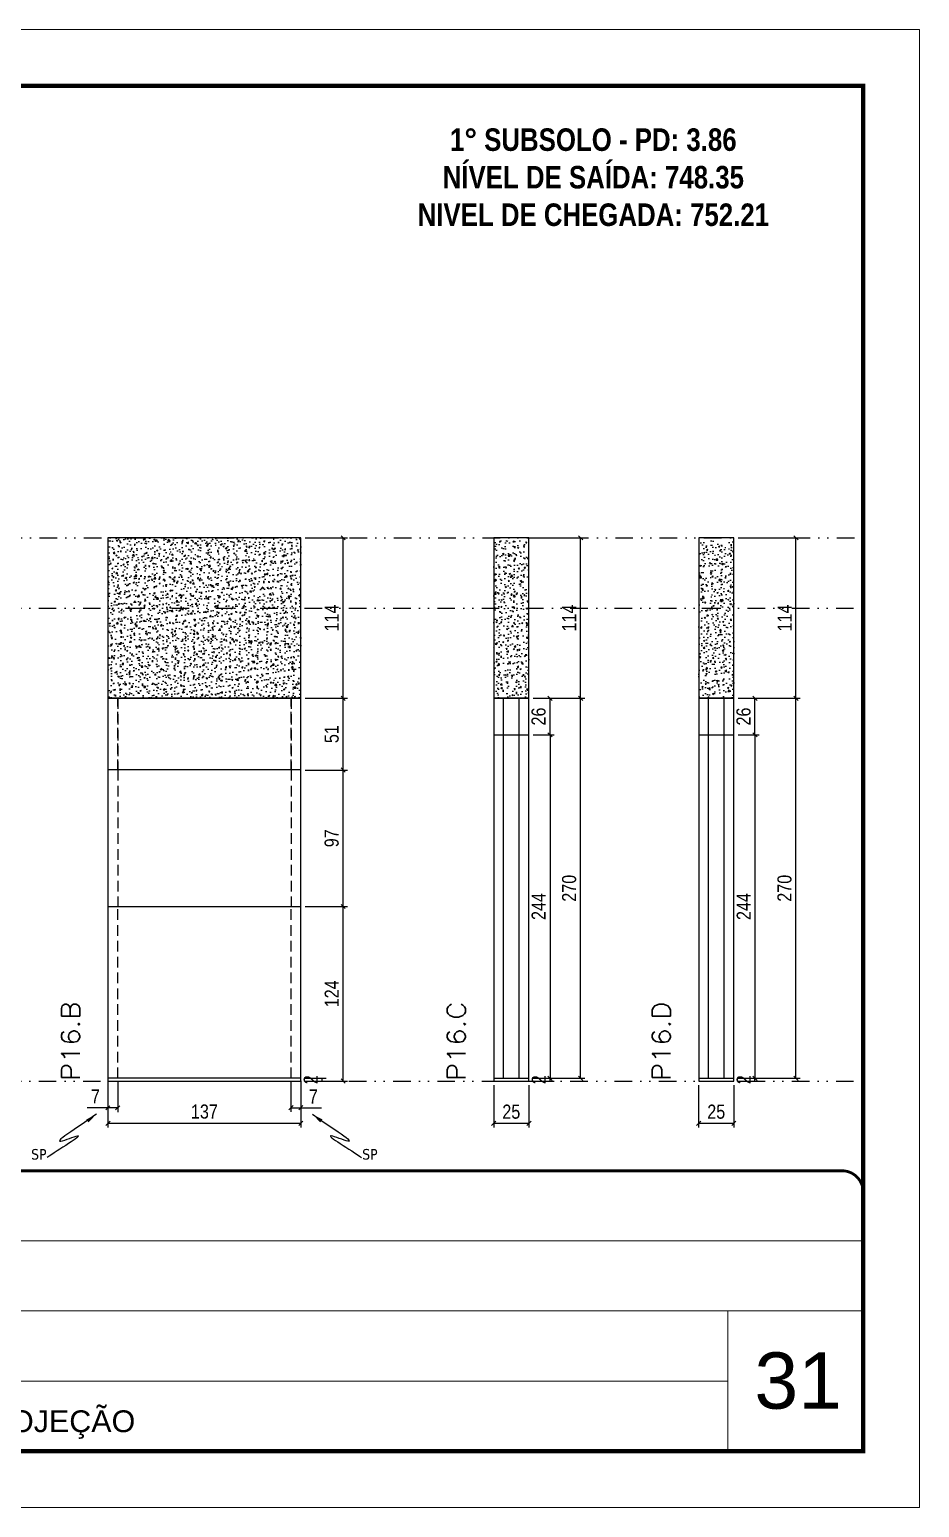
# Model space of a CAD drawing. Header units: millimetres. Extents: x 1945 to 8225, y 304 to 15137.
# Drawn here: x 5995 to 6627, y 6047 to 7097 of the extents above; entities that cross this region are included whole.
import ezdxf

# ---------------------------------------------------------------- set-up
doc = ezdxf.new("R2010")
doc.units = ezdxf.units.MM
for name, pattern in [('CONTINUO', [0]), ('DASHED', [0.75, 0.5, -0.25]), ('DIVIDE2', [0.625, 0.25, -0.125, 0, -0.125, 0, -0.125]), ('HIDDEN', [0.375, 0.25, -0.125])]:
    doc.linetypes.add(name, pattern=pattern)
for name, color, linetype, lineweight in [('CARIMBO', 255, 'Continuous', 9), ('Folhas', 255, 'Continuous', 9), ('SARRAFO DE PRESSAO', 251, 'DASHED', 9), ('Texto Seção', 7, 'Continuous', 15)]:
    doc.layers.add(name, color=color, linetype=linetype, lineweight=lineweight)
for name, color, linetype in [('COTA', 241, 'Continuous'), ('NOMENCLATURA', 7, 'Continuous'), ('Nível', 160, 'Continuous'), ('Painéis', 200, 'Continuous'), ('SARR_2.2x7', 40, 'Continuous'), ('texto', 7, 'Continuous')]:
    doc.layers.add(name, color=color, linetype=linetype)
doc.styles.add('ARIAL', font='arial.ttf')
doc.styles.add('COTA TECNICA', font='techl___.ttf', dxfattribs={"height": 10})
doc.styles.add('REGUA-120', font='ROMANS.shx', dxfattribs={"height": 15})
doc.styles.add('ROMANC', font='techb___.ttf', dxfattribs={"height": 2.5})
doc.styles.get("Standard").update_dxf_attribs({"font": 'arial.ttf'})
doc.dimstyles.new('PAINEL-NOVA', dxfattribs={"dimtxt": 10, "dimasz": 3, "dimexe": 3, "dimexo": 3, "dimgap": 3, "dimtad": 1, "dimdec": 1, "dimzin": 12, "dimdsep": 46, "dimtxsty": 'COTA TECNICA', "dimblk1": 'OBLIQUE', "dimblk2": 'OBLIQUE', "dimsah": 1, "dimcen": 0.9, "dimclrd": 4, "dimclre": 4, "dimclrt": 240, "dimadec": 1, "dimazin": 3, "dimtfac": 1, "dimtdec": 1, "dimtix": 1, "dimtmove": 0, "dimatfit": 3, "dimfxl": 1, "dimtolj": 1, "dimtzin": 12, "dimarcsym": 0})
doc.dimstyles.get("Standard").update_dxf_attribs({"dimtxt": 0.18, "dimasz": 0.18, "dimexe": 0.18, "dimexo": 0.0625, "dimgap": 0.09, "dimtad": 0, "dimtih": 1, "dimtoh": 1, "dimdec": 4, "dimzin": 0, "dimdsep": 46, "dimtxsty": 'Standard', "dimcen": 0.09, "dimadec": 0, "dimazin": 0, "dimtfac": 1, "dimtdec": 4, "dimtofl": 0, "dimtmove": 0, "dimatfit": 3, "dimfxl": 1, "dimtolj": 1, "dimtzin": 0, "dimarcsym": 0})

# ---------------------------------------------------------------- blocks, each defined once
blk = doc.blocks.new('9999999999')
at = {"color": 30, "linetype": 'CONTINUO'}
for p, q in [((98564.6, 34379.6), (99584, 34379.6)), ((98564.6, 34329.8), (99488, 34329.8)), ((99584, 34329.8), (99488, 34329.8)), ((99488, 34329.8), (99488, 34230.2)), ((98564.6, 34280), (99488, 34280))]:
    blk.add_line(p, q, dxfattribs=at)
at = {"color": 30, "linetype": 'CONTINUO', "const_width": 2}
blk.add_lwpolyline([(99584, 34230.2), (99584, 34414.4, 0.414214), (99569, 34429.4), (98229, 34429.4, 0.414214), (98214, 34414.4), (98214, 34245.2, 0.414214), (98229, 34230.2), (99584, 34230.2)], format="xyb", dxfattribs=at)
at = {"layer": 'Folhas'}
blk.add_lwpolyline([(98139, 34190.2), (99624, 34190.2), (99624, 35240.2), (98139, 35240.2)], close=True, dxfattribs=at)
at = {"layer": 'Folhas', "color": 30, "const_width": 3}
blk.add_lwpolyline([(98214, 34230.2), (99584, 34230.2), (99584, 35200.2), (98214, 35200.2)], close=True, dxfattribs=at)
at = {"color": 7, "linetype": 'Continuous', "ltscale": 5, "style": 'ARIAL'}
blk.add_text('PILARES - PROJEÇÃO', height=15.483, dxfattribs=at).set_placement((98837.7, 34243.7))
blk = doc.blocks.new('_Oblique')
at = {"color": 0, "linetype": 'ByBlock', "lineweight": -2}
blk.add_line((-0.5, -0.5), (0.5, 0.5), dxfattribs=at)
blk = doc.blocks.new('*D138')
at = {"layer": 'COTA', "color": 4, "linetype": 'Continuous', "lineweight": -2, "ltscale": 30, "transparency": 16777216}
for p, q in [((6352.6, 6596), (6367.6, 6596)), ((6364.6, 6596), (6364.6, 6352)), ((6352.6, 6352), (6367.6, 6352))]:
    blk.add_line(p, q, dxfattribs=at)
at = {"layer": 'Defpoints', "color": 0, "linetype": 'Continuous', "ltscale": 30, "transparency": 16777216}
for p in [(6349.6, 6596), (6349.6, 6352), (6364.6, 6352)]:
    blk.add_point(p, dxfattribs=at)
at = {"layer": 'COTA', "color": 4, "linetype": 'Continuous', "lineweight": -2, "ltscale": 30, "transparency": 16777216, "xscale": 3, "yscale": 3, "zscale": 3}
for p, rotation in [((6364.6, 6596), 90), ((6364.6, 6352), 270)]:
    blk.add_blockref('_Oblique', p, dxfattribs=dict(at, rotation=rotation))
at = {"layer": 'COTA', "color": 240, "linetype": 'Continuous', "ltscale": 30, "transparency": 16777216, "insert": (6356.5, 6474), "char_height": 10, "attachment_point": 5, "rotation": 90, "style": 'COTA TECNICA'}
blk.add_mtext('\\A1;244', dxfattribs=at)
blk = doc.blocks.new('*D139')
at = {"layer": 'COTA', "color": 4, "linetype": 'Continuous', "lineweight": -2, "ltscale": 30, "transparency": 16777216}
for p, q in [((6352.6, 6622), (6367.6, 6622)), ((6364.6, 6596), (6364.6, 6622)), ((6352.6, 6596), (6367.6, 6596))]:
    blk.add_line(p, q, dxfattribs=at)
at = {"layer": 'Defpoints', "color": 0, "linetype": 'Continuous', "ltscale": 30, "transparency": 16777216}
for p in [(6349.6, 6622), (6364.6, 6622), (6349.6, 6596)]:
    blk.add_point(p, dxfattribs=at)
at = {"layer": 'COTA', "color": 4, "linetype": 'Continuous', "lineweight": -2, "ltscale": 30, "transparency": 16777216, "xscale": 3, "yscale": 3, "zscale": 3}
for p, rotation in [((6364.6, 6622), 90), ((6364.6, 6596), 270)]:
    blk.add_blockref('_Oblique', p, dxfattribs=dict(at, rotation=rotation))
at = {"layer": 'COTA', "color": 240, "linetype": 'Continuous', "ltscale": 30, "transparency": 16777216, "insert": (6356.5, 6609), "char_height": 10, "attachment_point": 5, "rotation": 90, "style": 'COTA TECNICA'}
blk.add_mtext('\\A1;26', dxfattribs=at)
blk = doc.blocks.new('*D140')
at = {"layer": 'COTA', "color": 4, "linetype": 'Continuous', "lineweight": -2, "ltscale": 30, "transparency": 16777216}
for p, q in [((6498.1, 6596), (6513.1, 6596)), ((6510.1, 6596), (6510.1, 6352)), ((6498.1, 6352), (6513.1, 6352))]:
    blk.add_line(p, q, dxfattribs=at)
at = {"layer": 'Defpoints', "color": 0, "linetype": 'Continuous', "ltscale": 30, "transparency": 16777216}
for p in [(6495.1, 6596), (6495.1, 6352), (6510.1, 6352)]:
    blk.add_point(p, dxfattribs=at)
at = {"layer": 'COTA', "color": 4, "linetype": 'Continuous', "lineweight": -2, "ltscale": 30, "transparency": 16777216, "xscale": 3, "yscale": 3, "zscale": 3}
for p, rotation in [((6510.1, 6596), 90), ((6510.1, 6352), 270)]:
    blk.add_blockref('_Oblique', p, dxfattribs=dict(at, rotation=rotation))
at = {"layer": 'COTA', "color": 240, "linetype": 'Continuous', "ltscale": 30, "transparency": 16777216, "insert": (6502.1, 6474), "char_height": 10, "attachment_point": 5, "rotation": 90, "style": 'COTA TECNICA'}
blk.add_mtext('\\A1;244', dxfattribs=at)
blk = doc.blocks.new('*D141')
at = {"layer": 'COTA', "color": 4, "linetype": 'Continuous', "lineweight": -2, "ltscale": 30, "transparency": 16777216}
for p, q in [((6498.1, 6622), (6513.1, 6622)), ((6510.1, 6596), (6510.1, 6622)), ((6498.1, 6596), (6513.1, 6596))]:
    blk.add_line(p, q, dxfattribs=at)
at = {"layer": 'Defpoints', "color": 0, "linetype": 'Continuous', "ltscale": 30, "transparency": 16777216}
for p in [(6495.1, 6622), (6510.1, 6622), (6495.1, 6596)]:
    blk.add_point(p, dxfattribs=at)
at = {"layer": 'COTA', "color": 4, "linetype": 'Continuous', "lineweight": -2, "ltscale": 30, "transparency": 16777216, "xscale": 3, "yscale": 3, "zscale": 3}
for p, rotation in [((6510.1, 6622), 90), ((6510.1, 6596), 270)]:
    blk.add_blockref('_Oblique', p, dxfattribs=dict(at, rotation=rotation))
at = {"layer": 'COTA', "color": 240, "linetype": 'Continuous', "ltscale": 30, "transparency": 16777216, "insert": (6502, 6609), "char_height": 10, "attachment_point": 5, "rotation": 90, "style": 'COTA TECNICA'}
blk.add_mtext('\\A1;26', dxfattribs=at)
blk = doc.blocks.new('*D149')
at = {"layer": 'COTA', "color": 4, "linetype": 'Continuous', "lineweight": -2, "ltscale": 30, "transparency": 16777216}
for p, q in [((6190.7, 6352), (6205.7, 6352)), ((6190.7, 6350), (6205.7, 6350)), ((6202.7, 6350), (6202.7, 6352))]:
    blk.add_line(p, q, dxfattribs=at)
at = {"layer": 'Defpoints', "color": 0, "linetype": 'Continuous', "ltscale": 30, "transparency": 16777216}
for p in [(6187.7, 6352), (6187.7, 6350), (6202.7, 6352)]:
    blk.add_point(p, dxfattribs=at)
at = {"layer": 'COTA', "color": 240, "linetype": 'Continuous', "ltscale": 30, "transparency": 16777216, "insert": (6194.7, 6351), "char_height": 10, "attachment_point": 5, "rotation": 90, "style": 'COTA TECNICA'}
blk.add_mtext('\\A1;2', dxfattribs=at)
blk = doc.blocks.new('*D150')
at = {"layer": 'COTA', "color": 4, "linetype": 'Continuous', "lineweight": -2, "ltscale": 30, "transparency": 16777216}
for p, q in [((6190.7, 6571), (6220.7, 6571)), ((6217.7, 6474), (6217.7, 6571)), ((6190.7, 6474), (6220.7, 6474))]:
    blk.add_line(p, q, dxfattribs=at)
at = {"layer": 'Defpoints', "color": 0, "linetype": 'Continuous', "ltscale": 30, "transparency": 16777216}
for p in [(6187.7, 6571), (6217.7, 6571), (6187.7, 6474)]:
    blk.add_point(p, dxfattribs=at)
at = {"layer": 'COTA', "color": 4, "linetype": 'Continuous', "lineweight": -2, "ltscale": 30, "transparency": 16777216, "xscale": 3, "yscale": 3, "zscale": 3}
for p, rotation in [((6217.7, 6571), 90), ((6217.7, 6474), 270)]:
    blk.add_blockref('_Oblique', p, dxfattribs=dict(at, rotation=rotation))
at = {"layer": 'COTA', "color": 240, "linetype": 'Continuous', "ltscale": 30, "transparency": 16777216, "insert": (6209.6, 6522.5), "char_height": 10, "attachment_point": 5, "rotation": 90, "style": 'COTA TECNICA'}
blk.add_mtext('\\A1;97', dxfattribs=at)
blk = doc.blocks.new('*D151')
at = {"layer": 'COTA', "color": 4, "linetype": 'Continuous', "lineweight": -2, "ltscale": 30, "transparency": 16777216}
for p, q in [((6190.7, 6622), (6220.7, 6622)), ((6217.7, 6571), (6217.7, 6622)), ((6190.7, 6571), (6220.7, 6571))]:
    blk.add_line(p, q, dxfattribs=at)
at = {"layer": 'Defpoints', "color": 0, "linetype": 'Continuous', "ltscale": 30, "transparency": 16777216}
for p in [(6187.7, 6622), (6217.7, 6622), (6187.7, 6571)]:
    blk.add_point(p, dxfattribs=at)
at = {"layer": 'COTA', "color": 4, "linetype": 'Continuous', "lineweight": -2, "ltscale": 30, "transparency": 16777216, "xscale": 3, "yscale": 3, "zscale": 3}
for p, rotation in [((6217.7, 6622), 90), ((6217.7, 6571), 270)]:
    blk.add_blockref('_Oblique', p, dxfattribs=dict(at, rotation=rotation))
at = {"layer": 'COTA', "color": 240, "linetype": 'Continuous', "ltscale": 30, "transparency": 16777216, "insert": (6209.6, 6596.5), "char_height": 10, "attachment_point": 5, "rotation": 90, "style": 'COTA TECNICA'}
blk.add_mtext('\\A1;51', dxfattribs=at)
blk = doc.blocks.new('*D152')
at = {"layer": 'COTA', "color": 4, "linetype": 'Continuous', "lineweight": -2, "ltscale": 30, "transparency": 16777216}
for p, q in [((6190.7, 6736), (6220.7, 6736)), ((6217.7, 6622), (6217.7, 6736)), ((6190.7, 6622), (6220.7, 6622))]:
    blk.add_line(p, q, dxfattribs=at)
at = {"layer": 'Defpoints', "color": 0, "linetype": 'Continuous', "ltscale": 30, "transparency": 16777216}
for p in [(6187.7, 6736), (6217.7, 6736), (6187.7, 6622)]:
    blk.add_point(p, dxfattribs=at)
at = {"layer": 'COTA', "color": 4, "linetype": 'Continuous', "lineweight": -2, "ltscale": 30, "transparency": 16777216, "xscale": 3, "yscale": 3, "zscale": 3}
for p, rotation in [((6217.7, 6736), 90), ((6217.7, 6622), 270)]:
    blk.add_blockref('_Oblique', p, dxfattribs=dict(at, rotation=rotation))
at = {"layer": 'COTA', "color": 240, "linetype": 'Continuous', "ltscale": 30, "transparency": 16777216, "insert": (6209.6, 6679), "char_height": 10, "attachment_point": 5, "rotation": 90, "style": 'COTA TECNICA'}
blk.add_mtext('\\A1;114', dxfattribs=at)
blk = doc.blocks.new('*D153')
at = {"layer": 'COTA', "color": 4, "linetype": 'Continuous', "lineweight": -2, "ltscale": 30, "transparency": 16777216}
for p, q in [((6190.7, 6474), (6220.7, 6474)), ((6217.7, 6350), (6217.7, 6474)), ((6190.7, 6350), (6220.7, 6350))]:
    blk.add_line(p, q, dxfattribs=at)
at = {"layer": 'Defpoints', "color": 0, "linetype": 'Continuous', "ltscale": 30, "transparency": 16777216}
for p in [(6187.7, 6474), (6217.7, 6474), (6187.7, 6350)]:
    blk.add_point(p, dxfattribs=at)
at = {"layer": 'COTA', "color": 4, "linetype": 'Continuous', "lineweight": -2, "ltscale": 30, "transparency": 16777216, "xscale": 3, "yscale": 3, "zscale": 3}
for p, rotation in [((6217.7, 6474), 90), ((6217.7, 6350), 270)]:
    blk.add_blockref('_Oblique', p, dxfattribs=dict(at, rotation=rotation))
at = {"layer": 'COTA', "color": 240, "linetype": 'Continuous', "ltscale": 30, "transparency": 16777216, "insert": (6209.6, 6412), "char_height": 10, "attachment_point": 5, "rotation": 90, "style": 'COTA TECNICA'}
blk.add_mtext('\\A1;124', dxfattribs=at)
blk = doc.blocks.new('*D154')
at = {"layer": 'COTA', "color": 4, "linetype": 'Continuous', "lineweight": -2, "ltscale": 30, "transparency": 16777216}
for p, q in [((6050.7, 6347), (6050.7, 6317)), ((6187.7, 6347), (6187.7, 6317)), ((6050.7, 6320), (6187.7, 6320))]:
    blk.add_line(p, q, dxfattribs=at)
at = {"layer": 'Defpoints', "color": 0, "linetype": 'Continuous', "ltscale": 30, "transparency": 16777216}
for p in [(6050.7, 6350), (6187.7, 6350), (6187.7, 6320)]:
    blk.add_point(p, dxfattribs=at)
at = {"layer": 'COTA', "color": 4, "linetype": 'Continuous', "lineweight": -2, "ltscale": 30, "transparency": 16777216, "xscale": 3, "yscale": 3, "zscale": 3, "rotation": 180}
blk.add_blockref('_Oblique', (6050.7, 6320), dxfattribs=at)
at = {"layer": 'COTA', "color": 4, "linetype": 'Continuous', "lineweight": -2, "ltscale": 30, "transparency": 16777216, "xscale": 3, "yscale": 3, "zscale": 3}
blk.add_blockref('_Oblique', (6187.7, 6320), dxfattribs=at)
at = {"layer": 'COTA', "color": 240, "linetype": 'Continuous', "ltscale": 30, "transparency": 16777216, "insert": (6119.2, 6328.3), "char_height": 10, "attachment_point": 5, "style": 'COTA TECNICA'}
blk.add_mtext('\\A1;137', dxfattribs=at)
blk = doc.blocks.new('*D25')
at = {"layer": 'COTA', "color": 4, "linetype": 'ByBlock', "lineweight": -2, "transparency": 16777216}
for p, q in [((4967.6, 7361.8), (4967.6, 7339.8)), ((4974.6, 7361.8), (4974.6, 7339.8)), ((4967.6, 7342.8), (4952.9, 7342.8)), ((4974.6, 7342.8), (4967.6, 7342.8))]:
    blk.add_line(p, q, dxfattribs=at)
at = {"layer": 'Defpoints', "color": 0, "linetype": 'ByBlock', "transparency": 16777216}
for p in [(4967.6, 7364.8), (4974.6, 7364.8), (4967.6, 7342.8)]:
    blk.add_point(p, dxfattribs=at)
at = {"layer": 'COTA', "color": 4, "linetype": 'ByBlock', "lineweight": -2, "transparency": 16777216, "xscale": 3, "yscale": 3, "zscale": 3, "rotation": 180}
blk.add_blockref('_Oblique', (4967.6, 7342.8), dxfattribs=at)
at = {"layer": 'COTA', "color": 4, "linetype": 'ByBlock', "lineweight": -2, "transparency": 16777216, "xscale": 3, "yscale": 3, "zscale": 3}
blk.add_blockref('_Oblique', (4974.6, 7342.8), dxfattribs=at)
at = {"layer": 'COTA', "color": 240, "linetype": 'ByBlock', "transparency": 16777216, "insert": (4958.8, 7350.9), "char_height": 10, "attachment_point": 5, "style": 'COTA TECNICA'}
blk.add_mtext('\\A1;7', dxfattribs=at)
blk = doc.blocks.new('*D27')
at = {"layer": 'COTA', "color": 4, "linetype": 'ByBlock', "lineweight": -2, "transparency": 16777216}
for p, q in [((131596, 29930.8), (131596, 29908.7)), ((131603, 29930.7), (131603, 29908.7)), ((131596, 29911.7), (131603, 29911.7)), ((131603, 29911.7), (131617.8, 29911.7))]:
    blk.add_line(p, q, dxfattribs=at)
at = {"layer": 'Defpoints', "color": 0, "linetype": 'ByBlock', "transparency": 16777216}
for p in [(131596, 29933.8), (131603, 29933.7), (131603, 29911.7)]:
    blk.add_point(p, dxfattribs=at)
at = {"layer": 'COTA', "color": 4, "linetype": 'ByBlock', "lineweight": -2, "transparency": 16777216, "xscale": 3, "yscale": 3, "zscale": 3, "rotation": 180}
blk.add_blockref('_Oblique', (131596, 29911.7), dxfattribs=at)
at = {"layer": 'COTA', "color": 4, "linetype": 'ByBlock', "lineweight": -2, "transparency": 16777216, "xscale": 3, "yscale": 3, "zscale": 3}
blk.add_blockref('_Oblique', (131603, 29911.7), dxfattribs=at)
at = {"layer": 'COTA', "color": 240, "linetype": 'ByBlock', "transparency": 16777216, "insert": (131611.9, 29919.7), "char_height": 10, "attachment_point": 5, "style": 'COTA TECNICA'}
blk.add_mtext('\\A1;7', dxfattribs=at)
blk = doc.blocks.new('*D155')
at = {"layer": 'COTA', "color": 4, "linetype": 'Continuous', "lineweight": -2, "ltscale": 30, "transparency": 16777216}
for p, q in [((6352.6, 6352), (6367.6, 6352)), ((6352.6, 6350), (6367.6, 6350)), ((6364.6, 6350), (6364.6, 6352))]:
    blk.add_line(p, q, dxfattribs=at)
at = {"layer": 'Defpoints', "color": 0, "linetype": 'Continuous', "ltscale": 30, "transparency": 16777216}
for p in [(6349.6, 6352), (6349.6, 6350), (6364.6, 6352)]:
    blk.add_point(p, dxfattribs=at)
at = {"layer": 'COTA', "color": 240, "linetype": 'Continuous', "ltscale": 30, "transparency": 16777216, "insert": (6356.6, 6351), "char_height": 10, "attachment_point": 5, "rotation": 90, "style": 'COTA TECNICA'}
blk.add_mtext('\\A1;2', dxfattribs=at)
blk = doc.blocks.new('*D156')
at = {"layer": 'COTA', "color": 4, "linetype": 'Continuous', "lineweight": -2, "ltscale": 30, "transparency": 16777216}
for p, q in [((6352.6, 6622), (6389.3, 6622)), ((6386.3, 6352), (6386.3, 6622)), ((6352.6, 6352), (6389.3, 6352))]:
    blk.add_line(p, q, dxfattribs=at)
at = {"layer": 'Defpoints', "color": 0, "linetype": 'Continuous', "ltscale": 30, "transparency": 16777216}
for p in [(6349.6, 6622), (6386.3, 6622), (6349.6, 6352)]:
    blk.add_point(p, dxfattribs=at)
at = {"layer": 'COTA', "color": 4, "linetype": 'Continuous', "lineweight": -2, "ltscale": 30, "transparency": 16777216, "xscale": 3, "yscale": 3, "zscale": 3}
for p, rotation in [((6386.3, 6622), 90), ((6386.3, 6352), 270)]:
    blk.add_blockref('_Oblique', p, dxfattribs=dict(at, rotation=rotation))
at = {"layer": 'COTA', "color": 240, "linetype": 'Continuous', "ltscale": 30, "transparency": 16777216, "insert": (6378.2, 6487), "char_height": 10, "attachment_point": 5, "rotation": 90, "style": 'COTA TECNICA'}
blk.add_mtext('\\A1;270', dxfattribs=at)
blk = doc.blocks.new('*D157')
at = {"layer": 'COTA', "color": 4, "linetype": 'Continuous', "lineweight": -2, "ltscale": 30, "transparency": 16777216}
for p, q in [((6352.6, 6736), (6389.3, 6736)), ((6386.3, 6622), (6386.3, 6736)), ((6352.6, 6622), (6389.3, 6622))]:
    blk.add_line(p, q, dxfattribs=at)
at = {"layer": 'Defpoints', "color": 0, "linetype": 'Continuous', "ltscale": 30, "transparency": 16777216}
for p in [(6349.6, 6736), (6386.3, 6736), (6349.6, 6622)]:
    blk.add_point(p, dxfattribs=at)
at = {"layer": 'COTA', "color": 4, "linetype": 'Continuous', "lineweight": -2, "ltscale": 30, "transparency": 16777216, "xscale": 3, "yscale": 3, "zscale": 3}
for p, rotation in [((6386.3, 6736), 90), ((6386.3, 6622), 270)]:
    blk.add_blockref('_Oblique', p, dxfattribs=dict(at, rotation=rotation))
at = {"layer": 'COTA', "color": 240, "linetype": 'Continuous', "ltscale": 30, "transparency": 16777216, "insert": (6378.2, 6679), "char_height": 10, "attachment_point": 5, "rotation": 90, "style": 'COTA TECNICA'}
blk.add_mtext('\\A1;114', dxfattribs=at)
blk = doc.blocks.new('*D158')
at = {"layer": 'COTA', "color": 4, "linetype": 'Continuous', "lineweight": -2, "ltscale": 30, "transparency": 16777216}
for p, q in [((6324.6, 6347), (6324.6, 6317)), ((6349.6, 6347), (6349.6, 6317)), ((6324.6, 6320), (6349.6, 6320))]:
    blk.add_line(p, q, dxfattribs=at)
at = {"layer": 'Defpoints', "color": 0, "linetype": 'Continuous', "ltscale": 30, "transparency": 16777216}
for p in [(6324.6, 6350), (6349.6, 6350), (6349.6, 6320)]:
    blk.add_point(p, dxfattribs=at)
at = {"layer": 'COTA', "color": 4, "linetype": 'Continuous', "lineweight": -2, "ltscale": 30, "transparency": 16777216, "xscale": 3, "yscale": 3, "zscale": 3, "rotation": 180}
blk.add_blockref('_Oblique', (6324.6, 6320), dxfattribs=at)
at = {"layer": 'COTA', "color": 4, "linetype": 'Continuous', "lineweight": -2, "ltscale": 30, "transparency": 16777216, "xscale": 3, "yscale": 3, "zscale": 3}
blk.add_blockref('_Oblique', (6349.6, 6320), dxfattribs=at)
at = {"layer": 'COTA', "color": 240, "linetype": 'Continuous', "ltscale": 30, "transparency": 16777216, "insert": (6337.1, 6328.2), "char_height": 10, "attachment_point": 5, "style": 'COTA TECNICA'}
blk.add_mtext('\\A1;25', dxfattribs=at)
blk = doc.blocks.new('*D159')
at = {"layer": 'COTA', "color": 4, "linetype": 'Continuous', "lineweight": -2, "ltscale": 30, "transparency": 16777216}
for p, q in [((6498.1, 6352), (6513.1, 6352)), ((6498.1, 6350), (6513.1, 6350)), ((6510.1, 6350), (6510.1, 6352))]:
    blk.add_line(p, q, dxfattribs=at)
at = {"layer": 'Defpoints', "color": 0, "linetype": 'Continuous', "ltscale": 30, "transparency": 16777216}
for p in [(6495.1, 6352), (6495.1, 6350), (6510.1, 6352)]:
    blk.add_point(p, dxfattribs=at)
at = {"layer": 'COTA', "color": 240, "linetype": 'Continuous', "ltscale": 30, "transparency": 16777216, "insert": (6502.1, 6351), "char_height": 10, "attachment_point": 5, "rotation": 90, "style": 'COTA TECNICA'}
blk.add_mtext('\\A1;2', dxfattribs=at)
blk = doc.blocks.new('*D160')
at = {"layer": 'COTA', "color": 4, "linetype": 'Continuous', "lineweight": -2, "ltscale": 30, "transparency": 16777216}
for p, q in [((6498.1, 6622), (6542.2, 6622)), ((6539.2, 6352), (6539.2, 6622)), ((6498.1, 6352), (6542.2, 6352))]:
    blk.add_line(p, q, dxfattribs=at)
at = {"layer": 'Defpoints', "color": 0, "linetype": 'Continuous', "ltscale": 30, "transparency": 16777216}
for p in [(6495.1, 6622), (6539.2, 6622), (6495.1, 6352)]:
    blk.add_point(p, dxfattribs=at)
at = {"layer": 'COTA', "color": 4, "linetype": 'Continuous', "lineweight": -2, "ltscale": 30, "transparency": 16777216, "xscale": 3, "yscale": 3, "zscale": 3}
for p, rotation in [((6539.2, 6622), 90), ((6539.2, 6352), 270)]:
    blk.add_blockref('_Oblique', p, dxfattribs=dict(at, rotation=rotation))
at = {"layer": 'COTA', "color": 240, "linetype": 'Continuous', "ltscale": 30, "transparency": 16777216, "insert": (6531.1, 6487), "char_height": 10, "attachment_point": 5, "rotation": 90, "style": 'COTA TECNICA'}
blk.add_mtext('\\A1;270', dxfattribs=at)
blk = doc.blocks.new('*D161')
at = {"layer": 'COTA', "color": 4, "linetype": 'Continuous', "lineweight": -2, "ltscale": 30, "transparency": 16777216}
for p, q in [((6498.1, 6736), (6542.2, 6736)), ((6539.2, 6622), (6539.2, 6736)), ((6498.1, 6622), (6542.2, 6622))]:
    blk.add_line(p, q, dxfattribs=at)
at = {"layer": 'Defpoints', "color": 0, "linetype": 'Continuous', "ltscale": 30, "transparency": 16777216}
for p in [(6495.1, 6736), (6539.2, 6736), (6495.1, 6622)]:
    blk.add_point(p, dxfattribs=at)
at = {"layer": 'COTA', "color": 4, "linetype": 'Continuous', "lineweight": -2, "ltscale": 30, "transparency": 16777216, "xscale": 3, "yscale": 3, "zscale": 3}
for p, rotation in [((6539.2, 6736), 90), ((6539.2, 6622), 270)]:
    blk.add_blockref('_Oblique', p, dxfattribs=dict(at, rotation=rotation))
at = {"layer": 'COTA', "color": 240, "linetype": 'Continuous', "ltscale": 30, "transparency": 16777216, "insert": (6531.2, 6679), "char_height": 10, "attachment_point": 5, "rotation": 90, "style": 'COTA TECNICA'}
blk.add_mtext('\\A1;114', dxfattribs=at)
blk = doc.blocks.new('*D162')
at = {"layer": 'COTA', "color": 4, "linetype": 'Continuous', "lineweight": -2, "ltscale": 30, "transparency": 16777216}
for p, q in [((6470.1, 6347), (6470.1, 6317)), ((6495.1, 6347), (6495.1, 6317)), ((6470.1, 6320), (6495.1, 6320))]:
    blk.add_line(p, q, dxfattribs=at)
at = {"layer": 'Defpoints', "color": 0, "linetype": 'Continuous', "ltscale": 30, "transparency": 16777216}
for p in [(6470.1, 6350), (6495.1, 6350), (6495.1, 6320)]:
    blk.add_point(p, dxfattribs=at)
at = {"layer": 'COTA', "color": 4, "linetype": 'Continuous', "lineweight": -2, "ltscale": 30, "transparency": 16777216, "xscale": 3, "yscale": 3, "zscale": 3, "rotation": 180}
blk.add_blockref('_Oblique', (6470.1, 6320), dxfattribs=at)
at = {"layer": 'COTA', "color": 4, "linetype": 'Continuous', "lineweight": -2, "ltscale": 30, "transparency": 16777216, "xscale": 3, "yscale": 3, "zscale": 3}
blk.add_blockref('_Oblique', (6495.1, 6320), dxfattribs=at)
at = {"layer": 'COTA', "color": 240, "linetype": 'Continuous', "ltscale": 30, "transparency": 16777216, "insert": (6482.6, 6328.2), "char_height": 10, "attachment_point": 5, "style": 'COTA TECNICA'}
blk.add_mtext('\\A1;25', dxfattribs=at)
blk = doc.blocks.new('SLIPTEE')
at = {"layer": 'texto', "color": 0, "insert": (-49.02, -55.13), "char_height": 7.5, "attachment_point": 5}
blk.add_mtext('\\fTahoma|b0|i0|c0|p34;\\C4;SP', dxfattribs=at)
at = {"layer": 'COTA', "linetype": 'ByBlock'}
dim = blk.add_linear_dim(base=(0, -22.02), p1=(7, 0), p2=(0, 0), dimstyle='PAINEL-NOVA', override={"dimarcsym": 1}, dxfattribs=at)
dim.commit()
dim.dimension.update_dxf_attribs({"geometry": '*D25', "text_midpoint": (-8.87, -13.94), "insert": (-4967.62, -7364.82)})
at = {"layer": 'COTA', "path_type": 1}
blk.add_leader([(-8.21, -26.55), (-33.31, -45.71), (-21.61, -42.03), (-43.08, -57.3)], dimstyle='Standard', override={"dimasz": 8}, dxfattribs=at)
blk = doc.blocks.new('sliptD')
at = {"layer": 'texto', "color": 0, "insert": (49.02, -55.13), "char_height": 7.5, "attachment_point": 5}
blk.add_mtext('\\fTahoma|b0|i0|c0|p34;\\C4;SP', dxfattribs=at)
at = {"layer": 'COTA', "linetype": 'ByBlock'}
dim = blk.add_linear_dim(base=(0, -22.02), p1=(-7, 0.07), p2=(0, 0), dimstyle='PAINEL-NOVA', override={"dimarcsym": 1}, dxfattribs=at)
dim.commit()
dim.dimension.update_dxf_attribs({"geometry": '*D27', "text_midpoint": (8.87, -13.94), "insert": (-131603.05, -29933.68)})
at = {"layer": 'COTA', "path_type": 1}
blk.add_leader([(8.21, -26.55), (33.31, -45.71), (21.61, -42.03), (43.08, -57.3)], dimstyle='Standard', override={"dimasz": 8}, dxfattribs=at)
blk = doc.blocks.new('SLIPTDD')
at = {"layer": 'COTA', "linetype": 'ByBlock'}
blk.add_blockref('sliptD', (0, 0), dxfattribs=at)

msp = doc.modelspace()

# ---------------------------------------------------------------- hatches: boundary and pattern name
at = {"layer": 'COTA', "linetype": 'Continuous', "ltscale": 30}
h = msp.add_hatch(dxfattribs=at)
h.set_pattern_fill('AR-CONC', color=256, scale=0.05, angle=1)
h.set_pattern_definition([(51, (-5272.54, -2411.407), (9.121755, -0.637855), [0.9525, -10.4775]), (356, (-5272.54, -2411.407), (-1.928623, 9.520633), [0.762, -8.382029]), (101.451445, (-5271.78, -2411.46), (7.193132, 8.882778), [0.8095004, -8.904512]), (47.1842, (-5272.585, -2408.867), (13.588575, -1.865247), [1.42875, -15.71625]), (97.63556, (-5271.452, -2409.023), (11.65249, 12.576586), [1.214251, -13.35678]), (352.18415, (-5272.585, -2408.867), (11.65249, 12.576586), [1.142998, -12.572987]), (22, (-5271.304, -2409.48), (7.6688037, -4.9801793), [0.9525, -10.4775]), (327, (-5271.304, -2409.48), (2.9289046, 9.2619254), [0.762, -8.382]), (72.451445, (-5270.665, -2409.895), (10.5977083, 4.281746), [0.8095004, -8.904497]), (38.5, (-5272.5403, -2411.4067), (0.0806222, 4.2298032), [0, -8.2804, 0, -8.509, 0, -8.41375]), (8.5, (-5272.5403, -2411.4067), (3.2530547, 5.066574), [0, -4.8514, 0, -8.0899, 0, -3.20675]), (328.5, (-5275.372, -2411.456), (6.7834962, -0.1680745), [0, -3.175, 0, -9.906, 0, -13.1445]), (318.5, (-5276.642, -2411.4783), (7.3831434, 1.4003915), [0, -4.1275, 0, -6.5786, 0, -9.3345])])
h.paths.add_polyline_path([(6187.69, 6736.05), (6050.69, 6736.05), (6050.69, 6686.05), (6187.69, 6686.05)])
h = msp.add_hatch(dxfattribs=at)
h.set_pattern_fill('AR-CONC', color=256, scale=0.05, angle=1)
h.set_pattern_definition([(51, (-5405.6245, -2413.407), (9.121755, -0.637855), [0.9525, -10.4775]), (356, (-5405.624, -2413.407), (-1.928623, 9.520633), [0.762, -8.382029]), (101.451445, (-5404.864, -2413.46), (7.193132, 8.882778), [0.8095004, -8.904512]), (47.1842, (-5405.669, -2410.867), (13.588575, -1.865247), [1.42875, -15.71625]), (97.63556, (-5404.536, -2411.023), (11.65249, 12.576586), [1.214251, -13.35678]), (352.18415, (-5405.669, -2410.867), (11.65249, 12.576586), [1.142998, -12.572987]), (22, (-5404.388, -2411.48), (7.6688037, -4.9801793), [0.9525, -10.4775]), (327, (-5404.388, -2411.48), (2.9289046, 9.2619254), [0.762, -8.382]), (72.451445, (-5403.749, -2411.895), (10.5977083, 4.281746), [0.8095004, -8.904497]), (38.5, (-5405.6245, -2413.4067), (0.0806222, 4.2298032), [0, -8.2804, 0, -8.509, 0, -8.41375]), (8.5, (-5405.6245, -2413.4067), (3.2530547, 5.066574), [0, -4.8514, 0, -8.0899, 0, -3.20675]), (328.5, (-5408.456, -2413.456), (6.7834962, -0.1680745), [0, -3.175, 0, -9.906, 0, -13.1445]), (318.5, (-5409.726, -2413.4783), (7.3831434, 1.4003915), [0, -4.1275, 0, -6.5786, 0, -9.3345])])
h.paths.add_polyline_path([(6349.6, 6734.05), (6324.6, 6734.05), (6324.6, 6684.05), (6349.6, 6684.05)])
h = msp.add_hatch(dxfattribs=at)
h.set_pattern_fill('AR-CONC', color=256, scale=0.05, angle=1)
h.set_pattern_definition([(51, (-5485.0914, -2413.407), (9.121755, -0.637855), [0.9525, -10.4775]), (356, (-5485.091, -2413.407), (-1.928623, 9.520633), [0.762, -8.382029]), (101.451445, (-5484.331, -2413.46), (7.193132, 8.882778), [0.8095004, -8.904512]), (47.1842, (-5485.136, -2410.867), (13.588575, -1.865247), [1.42875, -15.71625]), (97.63556, (-5484.003, -2411.023), (11.65249, 12.576586), [1.214251, -13.35678]), (352.18415, (-5485.136, -2410.867), (11.65249, 12.576586), [1.142998, -12.572987]), (22, (-5483.855, -2411.48), (7.6688037, -4.9801793), [0.9525, -10.4775]), (327, (-5483.855, -2411.48), (2.9289046, 9.2619254), [0.762, -8.382]), (72.451445, (-5483.216, -2411.895), (10.5977083, 4.281746), [0.8095004, -8.904497]), (38.5, (-5485.0914, -2413.4067), (0.0806222, 4.2298032), [0, -8.2804, 0, -8.509, 0, -8.41375]), (8.5, (-5485.0914, -2413.4067), (3.2530547, 5.066574), [0, -4.8514, 0, -8.0899, 0, -3.20675]), (328.5, (-5487.923, -2413.456), (6.7834962, -0.1680745), [0, -3.175, 0, -9.906, 0, -13.1445]), (318.5, (-5489.193, -2413.4783), (7.3831434, 1.4003915), [0, -4.1275, 0, -6.5786, 0, -9.3345])])
h.paths.add_polyline_path([(6495.14, 6734.05), (6470.14, 6734.05), (6470.14, 6684.05), (6495.14, 6684.05)])
h = msp.add_hatch(dxfattribs=at)
h.set_pattern_fill('AR-CONC', color=256, scale=0.05, angle=1)
h.set_pattern_definition([(51, (4193.688, 7934.6484), (9.121755, -0.637855), [0.9525, -10.4775]), (356, (4193.688, 7934.648), (-1.928623, 9.520633), [0.762, -8.38203]), (101.45144, (4194.448, 7934.595), (7.193132, 8.882778), [0.8095, -8.904512]), (47.1842, (4193.644, 7937.188), (13.588575, -1.865247), [1.42875, -15.71625]), (97.63556, (4194.776, 7937.033), (11.65249, 12.576586), [1.21425, -13.35678]), (352.18415, (4193.644, 7937.188), (11.65249, 12.576586), [1.143, -12.57299]), (22, (4194.9245, 7936.575), (7.668804, -4.98018), [0.9525, -10.4775]), (327, (4194.924, 7936.575), (2.928905, 9.261925), [0.762, -8.382]), (72.45145, (4195.5635, 7936.16), (10.597708, 4.281746), [0.8095, -8.904497]), (38.5, (4193.688, 7934.6484), (0.080622, 4.229803), [0, -8.2804, 0, -8.509, 0, -8.41375]), (8.5, (4193.688, 7934.6484), (3.253055, 5.066574), [0, -4.8514, 0, -8.0899, 0, -3.20675]), (328.5, (4190.8562, 7934.599), (6.783496, -0.1680745), [0, -3.175, 0, -9.906, 0, -13.1445]), (318.5, (4189.5864, 7934.577), (7.383143, 1.400391), [0, -4.1275, 0, -6.5786, 0, -9.3345])])
h.paths.add_polyline_path([(6187.69, 6686.05), (6050.69, 6686.05), (6050.69, 6622.05), (6187.69, 6622.05)])
h = msp.add_hatch(dxfattribs=at)
h.set_pattern_fill('AR-CONC', color=256, scale=0.05, angle=1)
h.set_pattern_definition([(51, (4060.604, 7932.6484), (9.121755, -0.637855), [0.9525, -10.4775]), (356, (4060.604, 7932.648), (-1.928623, 9.520633), [0.762, -8.38203]), (101.45144, (4061.364, 7932.595), (7.193132, 8.882778), [0.8095, -8.904512]), (47.1842, (4060.559, 7935.188), (13.588575, -1.865247), [1.42875, -15.71625]), (97.63556, (4061.692, 7935.033), (11.65249, 12.576586), [1.21425, -13.35678]), (352.18415, (4060.56, 7935.188), (11.65249, 12.576586), [1.143, -12.57299]), (22, (4061.84, 7934.575), (7.668804, -4.98018), [0.9525, -10.4775]), (327, (4061.84, 7934.575), (2.928905, 9.261925), [0.762, -8.382]), (72.45145, (4062.479, 7934.16), (10.597708, 4.281746), [0.8095, -8.904497]), (38.5, (4060.6037, 7932.6484), (0.080622, 4.2298032), [0, -8.2804, 0, -8.509, 0, -8.41375]), (8.5, (4060.6037, 7932.6484), (3.253055, 5.066574), [0, -4.8514, 0, -8.0899, 0, -3.20675]), (328.5, (4057.772, 7932.599), (6.7834962, -0.1680745), [0, -3.175, 0, -9.906, 0, -13.1445]), (318.5, (4056.502, 7932.577), (7.383143, 1.400391), [0, -4.1275, 0, -6.5786, 0, -9.3345])])
h.paths.add_polyline_path([(6349.6, 6684.05), (6324.6, 6684.05), (6324.6, 6622.05), (6349.6, 6622.05)])
h = msp.add_hatch(dxfattribs=at)
h.set_pattern_fill('AR-CONC', color=256, scale=0.05, angle=1)
h.set_pattern_definition([(51, (3981.137, 7932.6484), (9.121755, -0.637855), [0.9525, -10.4775]), (356, (3981.137, 7932.648), (-1.928623, 9.520633), [0.762, -8.38203]), (101.45144, (3981.897, 7932.595), (7.193132, 8.882778), [0.8095, -8.904512]), (47.1842, (3981.092, 7935.188), (13.588575, -1.865247), [1.42875, -15.71625]), (97.63556, (3982.225, 7935.033), (11.65249, 12.576586), [1.21425, -13.35678]), (352.18415, (3981.092, 7935.188), (11.65249, 12.576586), [1.143, -12.572987]), (22, (3982.373, 7934.575), (7.668804, -4.98018), [0.9525, -10.4775]), (327, (3982.373, 7934.575), (2.928905, 9.261925), [0.762, -8.382]), (72.45145, (3983.012, 7934.16), (10.597708, 4.281746), [0.8095, -8.904497]), (38.5, (3981.1368, 7932.6484), (0.0806222, 4.2298032), [0, -8.2804, 0, -8.509, 0, -8.41375]), (8.5, (3981.1368, 7932.6484), (3.253055, 5.066574), [0, -4.8514, 0, -8.0899, 0, -3.20675]), (328.5, (3978.305, 7932.599), (6.7834962, -0.1680745), [0, -3.175, 0, -9.906, 0, -13.1445]), (318.5, (3977.035, 7932.577), (7.383143, 1.400391), [0, -4.1275, 0, -6.5786, 0, -9.3345])])
h.paths.add_polyline_path([(6495.14, 6684.05), (6470.14, 6684.05), (6470.14, 6622.05), (6495.14, 6622.05)])

# ---------------------------------------------------------------- linework, layer by layer
for points in [[(6050.69, 6622.05), (6187.69, 6622.05), (6187.69, 6736.05), (6050.69, 6736.05)], [(6324.6, 6622.05), (6349.6, 6622.05), (6349.6, 6736.05), (6324.6, 6736.05)], [(6470.14, 6622.05), (6495.14, 6622.05), (6495.14, 6736.05), (6470.14, 6736.05)]]:
    msp.add_lwpolyline(points, close=True, dxfattribs=at)
at = {"layer": 'Nível', "color": 4, "linetype": 'DIVIDE2', "ltscale": 50}
for p, q in [((5593.26, 6736.05), (6586.86, 6736.05)), ((5592.72, 6686.05), (6586.86, 6686.05)), ((5592.72, 6350.05), (6586.86, 6350.05))]:
    msp.add_line(p, q, dxfattribs=at)
at = {"layer": 'Painéis', "linetype": 'Continuous', "ltscale": 30}
for p, q in [((6050.69, 6622.05), (6050.69, 6350.05)), ((6324.6, 6622.05), (6324.6, 6350.05)), ((6470.14, 6622.05), (6470.14, 6350.05))]:
    msp.add_line(p, q, dxfattribs=at)
for points in [[(6187.69, 6622.05), (6050.69, 6622.05)], [(6187.69, 6350.05), (6187.69, 6622.05)], [(6349.6, 6622.05), (6324.6, 6622.05)], [(6349.6, 6350.05), (6349.6, 6622.05)], [(6495.14, 6622.05), (6470.14, 6622.05)], [(6495.14, 6350.05), (6495.14, 6622.05)], [(6324.6, 6596.05), (6349.6, 6596.05)], [(6470.14, 6596.05), (6495.14, 6596.05)], [(6187.69, 6571.05), (6050.69, 6571.05)], [(6050.69, 6474.05), (6187.69, 6474.05)], [(6187.69, 6352.05), (6050.69, 6352.05)], [(6050.69, 6350.05), (6187.69, 6350.05)], [(6324.6, 6352.05), (6349.6, 6352.05)], [(6324.6, 6350.05), (6349.6, 6350.05)], [(6470.14, 6352.05), (6495.14, 6352.05)], [(6470.14, 6350.05), (6495.14, 6350.05)]]:
    msp.add_lwpolyline(points, dxfattribs=at)
at = {"layer": 'SARR_2.2x7', "linetype": 'HIDDEN', "ltscale": 30}
for p, q in [((6057.69, 6571.05), (6057.69, 6474.05)), ((6180.69, 6571.05), (6180.69, 6474.05))]:
    msp.add_line(p, q, dxfattribs=at)
for points in [[(6057.69, 6571.05), (6057.69, 6622.05), (6057.69, 6571.05)], [(6180.69, 6571.05), (6180.69, 6622.05), (6180.69, 6571.05)], [(6057.69, 6352.05), (6057.69, 6474.05)], [(6180.69, 6352.05), (6180.69, 6474.05)]]:
    msp.add_lwpolyline(points, dxfattribs=at)
at = {"layer": 'SARR_2.2x7', "linetype": 'Continuous', "ltscale": 30}
for points in [[(6331.6, 6352.05), (6331.6, 6622.05)], [(6342.6, 6352.05), (6342.6, 6622.05)], [(6477.14, 6352.05), (6477.14, 6622.05)], [(6488.14, 6352.05), (6488.14, 6622.05)]]:
    msp.add_lwpolyline(points, dxfattribs=at)

# ---------------------------------------------------------------- block references
at = {"layer": 'COTA', "linetype": 'Continuous', "ltscale": 30}
for name, p in [('SLIPTEE', (6050.69, 6353.05)), ('SLIPTDD', (6187.69, 6353.05))]:
    msp.add_blockref(name, p, dxfattribs=at)
at = {"layer": 'SARRAFO DE PRESSAO', "color": 6, "linetype": 'ByBlock'}
msp.add_blockref('9999999999', (-92997.12, -28143.12), dxfattribs=at)

# ---------------------------------------------------------------- texts
at = {"layer": 'CARIMBO', "style": 'ARIAL'}
msp.add_text('31', height=40, dxfattribs=at).set_placement((6509.72, 6117.23))
at = {"layer": 'NOMENCLATURA', "color": 2, "insert": (6395.35, 7026.88), "char_height": 16, "attachment_point": 2, "style": 'ROMANC'}
msp.add_mtext_dynamic_manual_height_columns('1° SUBSOLO - PD: 3.86\\PNÍVEL DE SAÍDA: 748.35\\PNIVEL DE CHEGADA: 752.21', width=449.0761, gutter_width=1, heights=[0], dxfattribs=at)
at = {"layer": 'Texto Seção', "style": 'REGUA-120', "width": 1.1}
for s, p in [('P16.B', (6030.69, 6350.05)), ('P16.C', (6304.6, 6350.05)), ('P16.D', (6450.14, 6350.05))]:
    msp.add_text(s, height=13, rotation=90, dxfattribs=at).set_placement(p)

# ---------------------------------------------------------------- dimensions: what is measured, and where the dimension line sits
at = {"layer": 'COTA', "linetype": 'Continuous', "ltscale": 30}
for base, p1, p2, picture, middle in [((6217.69, 6736.05), (6187.69, 6622.05), (6187.69, 6736.05), '*D152', (6209.61, 6679.05)), ((6386.28, 6736.05), (6349.6, 6622.05), (6349.6, 6736.05), '*D157', (6378.21, 6679.05)), ((6539.23, 6736.05), (6495.14, 6622.05), (6495.14, 6736.05), '*D161', (6531.16, 6679.05)), ((6217.69, 6622.05), (6187.69, 6571.05), (6187.69, 6622.05), '*D151', (6209.58, 6596.55)), ((6364.6, 6622.05), (6349.6, 6596.05), (6349.6, 6622.05), '*D139', (6356.5, 6609.05)), ((6386.28, 6622.05), (6349.6, 6352.05), (6349.6, 6622.05), '*D156', (6378.18, 6487.05)), ((6510.14, 6622.05), (6495.14, 6596.05), (6495.14, 6622.05), '*D141', (6502.03, 6609.05)), ((6539.23, 6622.05), (6495.14, 6352.05), (6495.14, 6622.05), '*D160', (6531.13, 6487.05)), ((6364.6, 6352.05), (6349.6, 6596.05), (6349.6, 6352.05), '*D138', (6356.53, 6474.05)), ((6510.14, 6352.05), (6495.14, 6596.05), (6495.14, 6352.05), '*D140', (6502.06, 6474.05)), ((6217.69, 6571.05), (6187.69, 6474.05), (6187.69, 6571.05), '*D150', (6209.59, 6522.55)), ((6217.69, 6474.05), (6187.69, 6350.05), (6187.69, 6474.05), '*D153', (6209.61, 6412.05)), ((6202.69, 6352.05), (6187.69, 6350.05), (6187.69, 6352.05), '*D149', (6194.69, 6351.05)), ((6364.6, 6352.05), (6349.6, 6350.05), (6349.6, 6352.05), '*D155', (6356.6, 6351.05)), ((6510.14, 6352.05), (6495.14, 6350.05), (6495.14, 6352.05), '*D159', (6502.14, 6351.05))]:
    dim = msp.add_linear_dim(base=base, p1=p1, p2=p2, angle=90, dimstyle='PAINEL-NOVA', dxfattribs=at)
    dim.commit()
    dim.dimension.update_dxf_attribs({"geometry": picture, "text_midpoint": middle})
for base, p1, p2, picture, middle in [((6187.69, 6320.05), (6050.69, 6350.05), (6187.69, 6350.05), '*D154', (6119.19, 6328.27)), ((6349.6, 6320.05), (6324.6, 6350.05), (6349.6, 6350.05), '*D158', (6337.1, 6328.16)), ((6495.14, 6320.05), (6470.14, 6350.05), (6495.14, 6350.05), '*D162', (6482.64, 6328.16))]:
    dim = msp.add_linear_dim(base=base, p1=p1, p2=p2, dimstyle='PAINEL-NOVA', dxfattribs=at)
    dim.commit()
    dim.dimension.update_dxf_attribs({"geometry": picture, "text_midpoint": middle})

doc.saveas('drawing.dxf')
